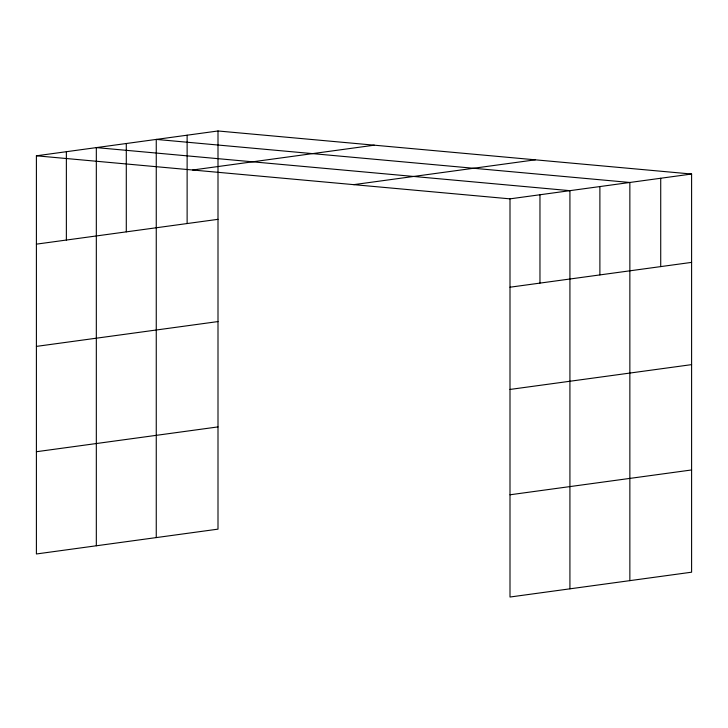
<?xml version="1.0" encoding="UTF-8"?>
<svg xmlns="http://www.w3.org/2000/svg" width="728" height="728" viewBox="0 0 728 728"><rect width="100%" height="100%" fill="white"/><g stroke="black" fill="none" stroke-linecap="round" stroke-linejoin="round"><path stroke-width="1.09" d="M218 130.976L218 529.147L36.4 553.972L36.4 155.801L218 130.976L691.6 174.028L691.6 572.199L510 597.024L510 198.853L691.6 174.028M192.692 170.006L374.292 145.181M353.708 184.648L535.308 159.823M36.4 244.144L218 219.328M36.4 346.392L218 321.567M510 287.205L691.6 262.38M36.4 451.724L218 426.908M510 389.444L691.6 364.628M510 494.785L691.6 469.96M36.4 155.801L510 198.853M660.724 178.251L660.724 266.603M629.856 580.644L629.856 182.473L156.256 139.412L156.256 537.582M599.89 186.568L599.89 274.92M569.924 588.834L569.924 190.663L96.323 147.602L96.323 545.773M539.967 194.758L539.967 283.11M187.123 135.199L187.123 223.551M126.29 143.507L126.29 231.859M66.366 151.706L66.366 240.049"/></g></svg>
